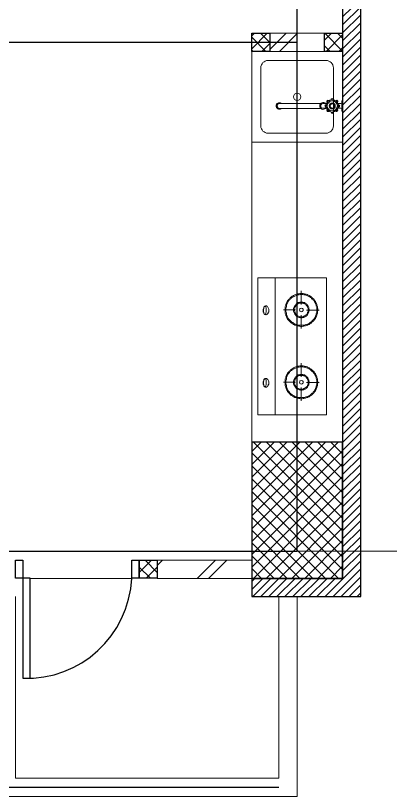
# Model space of a CAD drawing. Header units: millimetres. Extents: x -324 to 75, y -297 to 70.
# Drawn here: x -12.256 to -10.193, y -3.475 to 0.822 of the extents above; entities that cross this region are included whole.
import ezdxf

# ---------------------------------------------------------------- set-up
doc = ezdxf.new("R2010")
doc.units = ezdxf.units.MM
doc.linetypes.add('DASHDOT', pattern=[1, 0.5, -0.25, 0, -0.25])
doc.layers.get('defpoints').update_dxf_attribs({"color": 1})
for name, color, linetype, lineweight in [('ars', 11, 'Continuous', 0), ('KOL', 1, 'Continuous', 30), ('KOLOM', 4, 'Continuous', 9), ('lan', 7, 'Continuous', 15), ('NOT', 7, 'Continuous', 20), ('SANITAIR', 15, 'Continuous', 9), ('tem', 5, 'Continuous', 20)]:
    doc.layers.add(name, color=color, linetype=linetype, lineweight=lineweight)
doc.layers.add('as', color=1, linetype='Continuous', plot=False)
doc.layers.add('Kusen', color=30, linetype='Continuous')

# ---------------------------------------------------------------- blocks, each defined once
blk = doc.blocks.new("k3'")
at = {"layer": 'ars'}
h = blk.add_hatch(dxfattribs=at)
h.set_pattern_fill('_USER', color=256, scale=0.05, angle=45, double=1, pattern_type=0)
h.set_pattern_definition([(45, (0, -4.975), (-0.03535534, 0.03535534), []), (135, (0, -4.975), (-0.03535534, -0.03535534), [])])
h.paths.add_polyline_path([(-0.25, -0.375), (0.25, -0.375), (0.25, 0.375), (-0.25, 0.375)])
at = {"layer": 'KOL'}
blk.add_lwpolyline([(-0.25, -0.375), (0.25, -0.375), (0.25, 0.375), (-0.25, 0.375)], close=True, dxfattribs=at)
blk = doc.blocks.new('K 10.10')
at = {"layer": 'ars'}
h = blk.add_hatch(dxfattribs=at)
h.set_pattern_fill('_USER', color=256, scale=0.05, angle=45, double=1, pattern_type=0)
h.set_pattern_definition([(45, (0, 0), (-0.035355339, 0.035355339), []), (135, (0, 0), (-0.035355339, -0.035355339), [])])
h.paths.add_polyline_path([(1560.5383, 1380.4069), (1560.6383, 1380.4069), (1560.6383, 1380.5069), (1560.5383, 1380.5069)])
at = {"layer": 'KOL'}
blk.add_lwpolyline([(1560.5383, 1380.4069), (1560.6383, 1380.4069), (1560.6383, 1380.5069), (1560.5383, 1380.5069)], close=True, dxfattribs=at)
blk = doc.blocks.new('P.60')
at = {"layer": 'Kusen'}
for points in [[(1472.8348, 997.5354), (1472.8748, 997.5354), (1472.8748, 997.4354), (1472.8348, 997.4354)], [(1473.4748, 997.5354), (1473.5148, 997.5354), (1473.5148, 997.4354), (1473.4748, 997.4354)], [(1472.8748, 996.8854), (1472.9148, 996.8854), (1472.9148, 997.4354), (1472.8748, 997.4354)]]:
    blk.add_lwpolyline(points, close=True, dxfattribs=at)
blk.add_arc((1472.8948, 997.4658), 0.5808, 268.0266, 356.9943, dxfattribs=at)
blk = doc.blocks.new('KRAN DPR ATAS')
for p, q in [((-0.0289, 0), (0.0289, 0)), ((-0.0289, 0), (-0.0289, -0.0021)), ((0.0289, 0), (0.0289, -0.0021)), ((-0.0275, -0.0035), (0.0275, -0.0035)), ((-0.0127, -0.0092), (-0.0127, -0.0252)), ((0.0127, -0.0092), (0.0127, -0.0252)), ((-0.014, -0.1188), (-0.014, -0.3457)), ((-0.0127, -0.0877), (-0.0127, -0.1101)), ((0.0127, -0.0877), (0.0127, -0.1101)), ((0.014, -0.1188), (0.014, -0.3457))]:
    blk.add_line(p, q)
for radius in [0.0338, 0.0279, 0.0166, 0.0138, 0.0123]:
    blk.add_circle((0, -0.0564), radius)
for centre, radius, start, end in [((-0.0239, -0.0326), 0.00706, 39.002, 230.998), ((-0.0222, -0.0342), 0.00706, 58.1189, 211.8811), ((-0.0275, -0.0021), 0.00141, 180, 270), ((-0.0183, -0.0092), 0.00564, 0, 90), ((-0.0009, -0.0214), 0.00884, 254.902, 254.902), ((0, -0.0227), 0.00706, 354.002, 185.998), ((0, -0.025), 0.00706, 13.1189, 166.8811), ((0.0183, -0.0092), 0.00564, 90, 180), ((0.0239, -0.0326), 0.00706, 309.002, 140.998), ((0.0222, -0.0342), 0.00706, 328.1189, 121.8811), ((0.0275, -0.0021), 0.00141, 270, 0), ((-0.0338, -0.0564), 0.00706, 84.002, 275.998), ((-0.0315, -0.0564), 0.00706, 103.1189, 256.8811), ((-0.0239, -0.0803), 0.00706, 129.002, 320.998), ((-0.0222, -0.0787), 0.00706, 148.1189, 301.8811), ((0.0239, -0.0803), 0.00706, 219.002, 50.998), ((0.0222, -0.0787), 0.00706, 238.1189, 31.8811), ((0.0338, -0.0564), 0.00706, 264.002, 95.998), ((0.0315, -0.0564), 0.00706, 283.1189, 76.8811), ((0, -0.1058), 0.0191, 134.711, 45.289), ((0, -0.1058), 0.0134, 198.6717, 270), ((0, -0.0902), 0.00706, 174.002, 5.998), ((0, -0.0879), 0.00706, 193.1189, 346.8811), ((0, -0.1058), 0.0134, 270, 341.3283), ((0, -0.3457), 0.0178, 141.8277, 38.1723), ((0, -0.3484), 0.0178, 175.6641, 4.3359), ((0, -0.3457), 0.014, 180, 0)]:
    blk.add_arc(centre, radius, start, end)
blk = doc.blocks.new('KOMPOR')
for points in [[(0, 0.3765), (0, -0.3765)], [(0.0944, 0.3765), (0, 0.3765)], [(0.3765, 0.3765), (0.0944, 0.3765)], [(0.0944, 0.3765), (0.0944, -0.3765)], [(0.3765, -0.3765), (0.3765, 0.3765)], [(0.2373, 0.3063), (0.2373, 0.2312)], [(0.2385, 0.2906), (0.2337, 0.2906), (0.23, 0.2906), (0.2252, 0.2893), (0.2203, 0.2893), (0.2167, 0.2881), (0.2119, 0.2869), (0.2082, 0.2857), (0.2034, 0.2833), (0.1998, 0.2821), (0.1961, 0.2797), (0.1925, 0.2772), (0.1889, 0.276), (0.1852, 0.2724), (0.1816, 0.27), (0.178, 0.2676), (0.1755, 0.2639), (0.1719, 0.2615), (0.1695, 0.2579), (0.1671, 0.2542), (0.1634, 0.2506), (0.1622, 0.247), (0.1598, 0.2433), (0.1574, 0.2397), (0.1562, 0.2361), (0.1538, 0.2312), (0.1525, 0.2276), (0.1513, 0.2228), (0.1501, 0.2191), (0.1501, 0.2143), (0.1489, 0.2094), (0.1489, 0.2058), (0.1489, 0.201), (0.1489, 0.1961), (0.1489, 0.1913), (0.1501, 0.1864), (0.1501, 0.1828), (0.1513, 0.178), (0.1525, 0.1743), (0.1538, 0.1695), (0.1562, 0.1659), (0.1574, 0.161), (0.1598, 0.1574), (0.1622, 0.1538), (0.1634, 0.1501), (0.1671, 0.1465), (0.1695, 0.1429), (0.1719, 0.1404), (0.1755, 0.1368), (0.178, 0.1344), (0.1816, 0.1308), (0.1852, 0.1283), (0.1889, 0.1259), (0.1925, 0.1235), (0.1961, 0.1211), (0.1998, 0.1199), (0.2034, 0.1174), (0.2082, 0.1162), (0.2119, 0.115), (0.2167, 0.1138), (0.2203, 0.1126), (0.2252, 0.1114), (0.23, 0.1114), (0.2337, 0.1102), (0.2385, 0.1102), (0.2433, 0.1102), (0.2482, 0.1114), (0.253, 0.1114), (0.2567, 0.1126), (0.2615, 0.1138), (0.2651, 0.115), (0.27, 0.1162), (0.2736, 0.1174), (0.2785, 0.1199), (0.2821, 0.1211), (0.2857, 0.1235), (0.2893, 0.1259), (0.293, 0.1283), (0.2966, 0.1308), (0.299, 0.1344), (0.3027, 0.1368), (0.3051, 0.1404), (0.3087, 0.1429), (0.3111, 0.1465), (0.3136, 0.1501), (0.316, 0.1538), (0.3184, 0.1574), (0.3196, 0.161), (0.322, 0.1659), (0.3232, 0.1695), (0.3245, 0.1743), (0.3257, 0.178), (0.3269, 0.1828), (0.3281, 0.1864), (0.3281, 0.1913), (0.3293, 0.1961), (0.3293, 0.201), (0.3293, 0.2058), (0.3281, 0.2094), (0.3281, 0.2143), (0.3269, 0.2191), (0.3257, 0.2228), (0.3245, 0.2276), (0.3232, 0.2312), (0.322, 0.2361), (0.3196, 0.2397), (0.3184, 0.2433), (0.316, 0.247), (0.3136, 0.2506), (0.3111, 0.2542), (0.3087, 0.2579), (0.3051, 0.2615), (0.3027, 0.2639), (0.299, 0.2676), (0.2966, 0.27), (0.293, 0.2724), (0.2893, 0.276), (0.2857, 0.2772), (0.2821, 0.2797), (0.2785, 0.2821), (0.2736, 0.2833), (0.27, 0.2857), (0.2651, 0.2869), (0.2615, 0.2881), (0.2567, 0.2893), (0.253, 0.2893), (0.2482, 0.2906), (0.2433, 0.2906), (0.2385, 0.2906)], [(0.2385, 0.2857), (0.2349, 0.2857), (0.23, 0.2857), (0.2264, 0.2845), (0.2215, 0.2833), (0.2179, 0.2833), (0.2131, 0.2821), (0.2094, 0.2809), (0.2058, 0.2785), (0.2022, 0.2772), (0.1985, 0.2748), (0.1949, 0.2736), (0.1913, 0.2712), (0.1877, 0.2688), (0.1852, 0.2663), (0.1816, 0.2639), (0.1792, 0.2603), (0.1755, 0.2579), (0.1731, 0.2542), (0.1707, 0.2518), (0.1683, 0.2482), (0.1659, 0.2446), (0.1646, 0.2409), (0.1622, 0.2373), (0.161, 0.2337), (0.1586, 0.23), (0.1574, 0.2264), (0.1562, 0.2215), (0.1562, 0.2179), (0.155, 0.2131), (0.1538, 0.2094), (0.1538, 0.2046), (0.1538, 0.201), (0.1538, 0.1961), (0.1538, 0.1925), (0.155, 0.1877), (0.1562, 0.184), (0.1562, 0.1792), (0.1574, 0.1755), (0.1586, 0.1719), (0.161, 0.1671), (0.1622, 0.1634), (0.1646, 0.1598), (0.1659, 0.1562), (0.1683, 0.1525), (0.1707, 0.1501), (0.1731, 0.1465), (0.1755, 0.1441), (0.1792, 0.1404), (0.1816, 0.138), (0.1852, 0.1356), (0.1877, 0.132), (0.1913, 0.1308), (0.1949, 0.1283), (0.1985, 0.1259), (0.2022, 0.1235), (0.2058, 0.1223), (0.2094, 0.1211), (0.2131, 0.1199), (0.2179, 0.1186), (0.2215, 0.1174), (0.2264, 0.1162), (0.23, 0.1162), (0.2349, 0.1162), (0.2385, 0.1162), (0.2433, 0.1162), (0.247, 0.1162), (0.2518, 0.1162), (0.2554, 0.1174), (0.2603, 0.1186), (0.2639, 0.1199), (0.2676, 0.1211), (0.2724, 0.1223), (0.276, 0.1235), (0.2797, 0.1259), (0.2833, 0.1283), (0.2869, 0.1308), (0.2893, 0.132), (0.293, 0.1356), (0.2954, 0.138), (0.299, 0.1404), (0.3015, 0.1441), (0.3039, 0.1465), (0.3075, 0.1501), (0.3087, 0.1525), (0.3111, 0.1562), (0.3136, 0.1598), (0.316, 0.1634), (0.3172, 0.1671), (0.3184, 0.1719), (0.3196, 0.1755), (0.3208, 0.1792), (0.322, 0.184), (0.3232, 0.1877), (0.3232, 0.1925), (0.3232, 0.1961), (0.3232, 0.201), (0.3232, 0.2046), (0.3232, 0.2094), (0.3232, 0.2131), (0.322, 0.2179), (0.3208, 0.2215), (0.3196, 0.2264), (0.3184, 0.23), (0.3172, 0.2337), (0.316, 0.2373), (0.3136, 0.2409), (0.3111, 0.2446), (0.3087, 0.2482), (0.3075, 0.2518), (0.3039, 0.2542), (0.3015, 0.2579), (0.299, 0.2603), (0.2954, 0.2639), (0.293, 0.2663), (0.2893, 0.2688), (0.2869, 0.2712), (0.2833, 0.2736), (0.2797, 0.2748), (0.276, 0.2772), (0.2724, 0.2785), (0.2676, 0.2809), (0.2639, 0.2821), (0.2603, 0.2833), (0.2554, 0.2833), (0.2518, 0.2845), (0.247, 0.2857), (0.2433, 0.2857), (0.2385, 0.2857)], [(0.0436, 0.2228), (0.0472, 0.2228), (0.0496, 0.2215), (0.0533, 0.2191), (0.0545, 0.2155), (0.0557, 0.2119), (0.0581, 0.2094), (0.0593, 0.2046), (0.0593, 0.1998), (0.0593, 0.1949), (0.0593, 0.1901), (0.0569, 0.1864), (0.0557, 0.1828), (0.0533, 0.1792), (0.0508, 0.178), (0.0484, 0.1755), (0.046, 0.1743), (0.0424, 0.1743), (0.04, 0.1755), (0.0375, 0.178), (0.0339, 0.1792), (0.0327, 0.1828), (0.0315, 0.1864), (0.0291, 0.1901), (0.0278, 0.1949), (0.0278, 0.1998), (0.0291, 0.2046), (0.0303, 0.2094), (0.0315, 0.2119), (0.0339, 0.2155), (0.0351, 0.2191), (0.0375, 0.2215), (0.0412, 0.2228), (0.0436, 0.2228)], [(0.0375, 0.2215), (0.04, 0.2215), (0.04, 0.2203), (0.0424, 0.2179), (0.0436, 0.2155), (0.0448, 0.2119), (0.0448, 0.2082), (0.046, 0.2034), (0.046, 0.1998), (0.046, 0.1961), (0.046, 0.1913), (0.0448, 0.1877), (0.0436, 0.184), (0.0436, 0.1816), (0.0412, 0.178), (0.04, 0.1768), (0.0387, 0.1755), (0.0375, 0.1755), (0.0351, 0.1768), (0.0339, 0.178), (0.0327, 0.1816), (0.0315, 0.184), (0.0315, 0.1877), (0.0303, 0.1913), (0.0303, 0.1961), (0.0303, 0.1998), (0.0303, 0.2034), (0.0315, 0.2082), (0.0315, 0.2119), (0.0327, 0.2155), (0.0339, 0.2179), (0.0351, 0.2203), (0.0363, 0.2215), (0.0375, 0.2215)], [(0.2385, 0.2433), (0.2349, 0.2433), (0.23, 0.2433), (0.2264, 0.2421), (0.2215, 0.2409), (0.2179, 0.2385), (0.2143, 0.2361), (0.2119, 0.2337), (0.2082, 0.2312), (0.2058, 0.2276), (0.2034, 0.2252), (0.201, 0.2215), (0.1985, 0.2179), (0.1973, 0.2131), (0.1961, 0.2094), (0.1961, 0.2046), (0.1961, 0.201), (0.1961, 0.1961), (0.1961, 0.1925), (0.1973, 0.1877), (0.1985, 0.184), (0.201, 0.1804), (0.2034, 0.1768), (0.2058, 0.1731), (0.2082, 0.1707), (0.2119, 0.1671), (0.2143, 0.1646), (0.2179, 0.1622), (0.2215, 0.161), (0.2264, 0.1598), (0.23, 0.1586), (0.2349, 0.1574), (0.2385, 0.1574), (0.2433, 0.1574), (0.247, 0.1586), (0.2518, 0.1598), (0.2554, 0.161), (0.2591, 0.1622), (0.2627, 0.1646), (0.2663, 0.1671), (0.2688, 0.1707), (0.2724, 0.1731), (0.2748, 0.1768), (0.2772, 0.1804), (0.2785, 0.184), (0.2797, 0.1877), (0.2809, 0.1925), (0.2821, 0.1961), (0.2821, 0.201), (0.2821, 0.2046), (0.2809, 0.2094), (0.2797, 0.2131), (0.2785, 0.2179), (0.2772, 0.2215), (0.2748, 0.2252), (0.2724, 0.2276), (0.2688, 0.2312), (0.2663, 0.2337), (0.2627, 0.2361), (0.2591, 0.2385), (0.2554, 0.2409), (0.2518, 0.2421), (0.247, 0.2433), (0.2433, 0.2433), (0.2385, 0.2433)], [(0.2385, 0.2385), (0.2349, 0.2385), (0.2312, 0.2373), (0.2276, 0.2373), (0.224, 0.2361), (0.2203, 0.2337), (0.2179, 0.2324), (0.2143, 0.23), (0.2119, 0.2276), (0.2094, 0.2252), (0.207, 0.2215), (0.2058, 0.2191), (0.2034, 0.2155), (0.2022, 0.2119), (0.2022, 0.2082), (0.201, 0.2046), (0.201, 0.201), (0.201, 0.1973), (0.2022, 0.1925), (0.2022, 0.1889), (0.2034, 0.1864), (0.2058, 0.1828), (0.207, 0.1792), (0.2094, 0.1768), (0.2119, 0.1743), (0.2143, 0.1719), (0.2179, 0.1695), (0.2203, 0.1671), (0.224, 0.1659), (0.2276, 0.1646), (0.2312, 0.1634), (0.2349, 0.1634), (0.2385, 0.1622), (0.2421, 0.1634), (0.247, 0.1634), (0.2506, 0.1646), (0.253, 0.1659), (0.2567, 0.1671), (0.2603, 0.1695), (0.2627, 0.1719), (0.2651, 0.1743), (0.2676, 0.1768), (0.27, 0.1792), (0.2724, 0.1828), (0.2736, 0.1864), (0.2748, 0.1889), (0.276, 0.1925), (0.276, 0.1973), (0.2772, 0.201), (0.276, 0.2046), (0.276, 0.2082), (0.2748, 0.2119), (0.2736, 0.2155), (0.2724, 0.2191), (0.27, 0.2215), (0.2676, 0.2252), (0.2651, 0.2276), (0.2627, 0.23), (0.2603, 0.2324), (0.2567, 0.2337), (0.253, 0.2361), (0.2506, 0.2373), (0.247, 0.2373), (0.2421, 0.2385), (0.2385, 0.2385)], [(0.1404, 0.201), (0.207, 0.201)], [(0.2385, 0.2107), (0.2349, 0.2094), (0.2312, 0.2082), (0.23, 0.2046), (0.2288, 0.201), (0.23, 0.1961), (0.2312, 0.1937), (0.2349, 0.1913), (0.2385, 0.1901), (0.2433, 0.1913), (0.2458, 0.1937), (0.2482, 0.1961), (0.2494, 0.201), (0.2482, 0.2046), (0.2458, 0.2082), (0.2433, 0.2094), (0.2385, 0.2107)], [(0.2373, 0.0993), (0.2373, 0.1719)], [(0.3366, 0.1998), (0.2676, 0.1998)], [(0.2385, -0.1077), (0.2337, -0.1077), (0.23, -0.1077), (0.2252, -0.109), (0.2203, -0.109), (0.2167, -0.1102), (0.2119, -0.1114), (0.2082, -0.1126), (0.2034, -0.115), (0.1998, -0.1162), (0.1961, -0.1186), (0.1925, -0.1211), (0.1889, -0.1235), (0.1852, -0.1259), (0.1816, -0.1283), (0.178, -0.1308), (0.1755, -0.1344), (0.1719, -0.1368), (0.1695, -0.1404), (0.1671, -0.1441), (0.1634, -0.1477), (0.1622, -0.1513), (0.1598, -0.155), (0.1574, -0.1586), (0.1562, -0.1622), (0.1538, -0.1671), (0.1525, -0.1707), (0.1513, -0.1755), (0.1501, -0.1792), (0.1501, -0.184), (0.1489, -0.1889), (0.1489, -0.1925), (0.1489, -0.1973), (0.1489, -0.2022), (0.1489, -0.207), (0.1501, -0.2119), (0.1501, -0.2155), (0.1513, -0.2203), (0.1525, -0.224), (0.1538, -0.2288), (0.1562, -0.2324), (0.1574, -0.2373), (0.1598, -0.2409), (0.1622, -0.2446), (0.1634, -0.2482), (0.1671, -0.2518), (0.1695, -0.2554), (0.1719, -0.2579), (0.1755, -0.2615), (0.178, -0.2639), (0.1816, -0.2676), (0.1852, -0.27), (0.1889, -0.2724), (0.1925, -0.2748), (0.1961, -0.2772), (0.1998, -0.2785), (0.2034, -0.2809), (0.2082, -0.2821), (0.2119, -0.2833), (0.2167, -0.2845), (0.2203, -0.2857), (0.2252, -0.2869), (0.23, -0.2869), (0.2337, -0.2881), (0.2385, -0.2881), (0.2433, -0.2881), (0.2482, -0.2869), (0.253, -0.2869), (0.2567, -0.2857), (0.2615, -0.2845), (0.2651, -0.2833), (0.27, -0.2821), (0.2736, -0.2809), (0.2785, -0.2785), (0.2821, -0.2772), (0.2857, -0.2748), (0.2893, -0.2724), (0.293, -0.27), (0.2966, -0.2676), (0.299, -0.2639), (0.3027, -0.2615), (0.3051, -0.2579), (0.3087, -0.2554), (0.3111, -0.2518), (0.3136, -0.2482), (0.316, -0.2446), (0.3184, -0.2409), (0.3196, -0.2373), (0.322, -0.2324), (0.3232, -0.2288), (0.3245, -0.224), (0.3257, -0.2203), (0.3269, -0.2155), (0.3281, -0.2119), (0.3281, -0.207), (0.3293, -0.2022), (0.3293, -0.1973), (0.3293, -0.1925), (0.3281, -0.1889), (0.3281, -0.184), (0.3269, -0.1792), (0.3257, -0.1755), (0.3245, -0.1707), (0.3232, -0.1671), (0.322, -0.1622), (0.3196, -0.1586), (0.3184, -0.155), (0.316, -0.1513), (0.3136, -0.1477), (0.3111, -0.1441), (0.3087, -0.1404), (0.3051, -0.1368), (0.3027, -0.1344), (0.299, -0.1308), (0.2966, -0.1283), (0.293, -0.1259), (0.2893, -0.1235), (0.2857, -0.1211), (0.2821, -0.1186), (0.2785, -0.1162), (0.2736, -0.115), (0.27, -0.1126), (0.2651, -0.1114), (0.2615, -0.1102), (0.2567, -0.109), (0.253, -0.109), (0.2482, -0.1077), (0.2433, -0.1077), (0.2385, -0.1077)], [(0.2385, -0.1126), (0.2349, -0.1126), (0.23, -0.1126), (0.2264, -0.1138), (0.2215, -0.115), (0.2179, -0.115), (0.2131, -0.1162), (0.2094, -0.1174), (0.2058, -0.1199), (0.2022, -0.1211), (0.1985, -0.1235), (0.1949, -0.1247), (0.1913, -0.1271), (0.1877, -0.1295), (0.1852, -0.132), (0.1816, -0.1344), (0.1792, -0.138), (0.1755, -0.1404), (0.1731, -0.1441), (0.1707, -0.1465), (0.1683, -0.1501), (0.1659, -0.1538), (0.1646, -0.1574), (0.1622, -0.161), (0.161, -0.1646), (0.1586, -0.1683), (0.1574, -0.1719), (0.1562, -0.1768), (0.1562, -0.1804), (0.155, -0.1852), (0.1538, -0.1889), (0.1538, -0.1937), (0.1538, -0.1973), (0.1538, -0.2022), (0.1538, -0.2058), (0.155, -0.2107), (0.1562, -0.2143), (0.1562, -0.2191), (0.1574, -0.2228), (0.1586, -0.2264), (0.161, -0.2312), (0.1622, -0.2349), (0.1646, -0.2385), (0.1659, -0.2421), (0.1683, -0.2458), (0.1707, -0.2482), (0.1731, -0.2518), (0.1755, -0.2554), (0.1792, -0.2579), (0.1816, -0.2603), (0.1852, -0.2627), (0.1877, -0.2663), (0.1913, -0.2688), (0.1949, -0.27), (0.1985, -0.2724), (0.2022, -0.2748), (0.2058, -0.276), (0.2094, -0.2772), (0.2131, -0.2785), (0.2179, -0.2797), (0.2215, -0.2809), (0.2264, -0.2821), (0.23, -0.2821), (0.2349, -0.2821), (0.2385, -0.2833), (0.2433, -0.2821), (0.247, -0.2821), (0.2518, -0.2821), (0.2554, -0.2809), (0.2603, -0.2797), (0.2639, -0.2785), (0.2676, -0.2772), (0.2724, -0.276), (0.276, -0.2748), (0.2797, -0.2724), (0.2833, -0.27), (0.2869, -0.2688), (0.2893, -0.2663), (0.293, -0.2627), (0.2954, -0.2603), (0.299, -0.2579), (0.3015, -0.2554), (0.3039, -0.2518), (0.3075, -0.2482), (0.3087, -0.2458), (0.3111, -0.2421), (0.3136, -0.2385), (0.316, -0.2349), (0.3172, -0.2312), (0.3184, -0.2264), (0.3196, -0.2228), (0.3208, -0.2191), (0.322, -0.2143), (0.3232, -0.2107), (0.3232, -0.2058), (0.3232, -0.2022), (0.3232, -0.1973), (0.3232, -0.1937), (0.3232, -0.1889), (0.3232, -0.1852), (0.322, -0.1804), (0.3208, -0.1768), (0.3196, -0.1719), (0.3184, -0.1683), (0.3172, -0.1646), (0.316, -0.161), (0.3136, -0.1574), (0.3111, -0.1538), (0.3087, -0.1501), (0.3075, -0.1465), (0.3039, -0.1441), (0.3015, -0.1404), (0.299, -0.138), (0.2954, -0.1344), (0.293, -0.132), (0.2893, -0.1295), (0.2869, -0.1271), (0.2833, -0.1247), (0.2797, -0.1235), (0.276, -0.1211), (0.2724, -0.1199), (0.2676, -0.1174), (0.2639, -0.1162), (0.2603, -0.115), (0.2554, -0.115), (0.2518, -0.1138), (0.247, -0.1126), (0.2433, -0.1126), (0.2385, -0.1126)], [(0.2373, -0.0932), (0.2373, -0.1671)], [(0.2385, -0.155), (0.2349, -0.155), (0.23, -0.155), (0.2264, -0.1562), (0.2215, -0.1574), (0.2179, -0.1598), (0.2143, -0.1622), (0.2119, -0.1646), (0.2082, -0.1671), (0.2058, -0.1707), (0.2034, -0.1731), (0.201, -0.1768), (0.1985, -0.1804), (0.1973, -0.1852), (0.1961, -0.1889), (0.1961, -0.1937), (0.1961, -0.1973), (0.1961, -0.2022), (0.1961, -0.207), (0.1973, -0.2107), (0.1985, -0.2143), (0.201, -0.2179), (0.2034, -0.2215), (0.2058, -0.2252), (0.2082, -0.2288), (0.2119, -0.2312), (0.2143, -0.2337), (0.2179, -0.2361), (0.2215, -0.2373), (0.2264, -0.2385), (0.23, -0.2397), (0.2349, -0.2409), (0.2385, -0.2409), (0.2433, -0.2409), (0.247, -0.2397), (0.2518, -0.2385), (0.2554, -0.2373), (0.2591, -0.2361), (0.2627, -0.2337), (0.2663, -0.2312), (0.2688, -0.2288), (0.2724, -0.2252), (0.2748, -0.2215), (0.2772, -0.2179), (0.2785, -0.2143), (0.2797, -0.2107), (0.2809, -0.207), (0.2821, -0.2022), (0.2821, -0.1973), (0.2821, -0.1937), (0.2809, -0.1889), (0.2797, -0.1852), (0.2785, -0.1804), (0.2772, -0.1768), (0.2748, -0.1731), (0.2724, -0.1707), (0.2688, -0.1671), (0.2663, -0.1646), (0.2627, -0.1622), (0.2591, -0.1598), (0.2554, -0.1574), (0.2518, -0.1562), (0.247, -0.155), (0.2433, -0.155), (0.2385, -0.155)], [(0.2385, -0.1598), (0.2349, -0.1598), (0.2312, -0.161), (0.2276, -0.161), (0.224, -0.1622), (0.2203, -0.1646), (0.2179, -0.1659), (0.2143, -0.1683), (0.2119, -0.1707), (0.2094, -0.1731), (0.207, -0.1768), (0.2058, -0.1792), (0.2034, -0.1828), (0.2022, -0.1864), (0.2022, -0.1901), (0.201, -0.1937), (0.201, -0.1973), (0.201, -0.2022), (0.2022, -0.2058), (0.2022, -0.2094), (0.2034, -0.2131), (0.2058, -0.2155), (0.207, -0.2191), (0.2094, -0.2215), (0.2119, -0.224), (0.2143, -0.2264), (0.2179, -0.2288), (0.2203, -0.2312), (0.224, -0.2324), (0.2276, -0.2337), (0.2312, -0.2349), (0.2349, -0.2349), (0.2385, -0.2361), (0.2421, -0.2349), (0.247, -0.2349), (0.2506, -0.2337), (0.253, -0.2324), (0.2567, -0.2312), (0.2603, -0.2288), (0.2627, -0.2264), (0.2651, -0.224), (0.2676, -0.2215), (0.27, -0.2191), (0.2724, -0.2155), (0.2736, -0.2131), (0.2748, -0.2094), (0.276, -0.2058), (0.276, -0.2022), (0.2772, -0.1973), (0.276, -0.1937), (0.276, -0.1901), (0.2748, -0.1864), (0.2736, -0.1828), (0.2724, -0.1792), (0.27, -0.1768), (0.2676, -0.1731), (0.2651, -0.1707), (0.2627, -0.1683), (0.2603, -0.1659), (0.2567, -0.1646), (0.253, -0.1622), (0.2506, -0.161), (0.247, -0.161), (0.2421, -0.1598), (0.2385, -0.1598)], [(0.0436, -0.1768), (0.0472, -0.1768), (0.0496, -0.178), (0.0533, -0.1804), (0.0545, -0.1828), (0.0557, -0.1864), (0.0581, -0.1901), (0.0593, -0.1949), (0.0593, -0.1985), (0.0593, -0.2034), (0.0593, -0.2082), (0.0569, -0.2119), (0.0557, -0.2167), (0.0533, -0.2191), (0.0508, -0.2215), (0.0484, -0.224), (0.046, -0.224), (0.0424, -0.224), (0.04, -0.224), (0.0375, -0.2215), (0.0339, -0.2191), (0.0327, -0.2167), (0.0315, -0.2119), (0.0291, -0.2082), (0.0278, -0.2034), (0.0278, -0.1985), (0.0291, -0.1949), (0.0303, -0.1901), (0.0315, -0.1864), (0.0339, -0.1828), (0.0351, -0.1804), (0.0375, -0.178), (0.0412, -0.1768), (0.0436, -0.1768)], [(0.0375, -0.1768), (0.04, -0.178), (0.04, -0.1792), (0.0424, -0.1804), (0.0436, -0.1828), (0.0448, -0.1864), (0.0448, -0.1901), (0.046, -0.1949), (0.046, -0.1985), (0.046, -0.2034), (0.046, -0.2082), (0.0448, -0.2107), (0.0436, -0.2155), (0.0436, -0.2179), (0.0412, -0.2203), (0.04, -0.2228), (0.0387, -0.2228), (0.0375, -0.2228), (0.0351, -0.2228), (0.0339, -0.2203), (0.0327, -0.2179), (0.0315, -0.2155), (0.0315, -0.2107), (0.0303, -0.2082), (0.0303, -0.2034), (0.0303, -0.1985), (0.0303, -0.1949), (0.0315, -0.1901), (0.0315, -0.1864), (0.0327, -0.1828), (0.0339, -0.1804), (0.0351, -0.1792), (0.0363, -0.178), (0.0375, -0.1768)], [(0.1404, -0.1973), (0.207, -0.1973)], [(0.2385, -0.1877), (0.2349, -0.1889), (0.2312, -0.1901), (0.23, -0.1937), (0.2288, -0.1973), (0.23, -0.2022), (0.2312, -0.2046), (0.2349, -0.207), (0.2385, -0.2082), (0.2433, -0.207), (0.2458, -0.2046), (0.2482, -0.2022), (0.2494, -0.1973), (0.2482, -0.1937), (0.2458, -0.1901), (0.2433, -0.1889), (0.2385, -0.1877)], [(0.3366, -0.1985), (0.2676, -0.1985)], [(0.2373, -0.299), (0.2373, -0.2264)], [(0.0944, -0.3765), (0, -0.3765)], [(0.0944, -0.3765), (0.3765, -0.3765)]]:
    blk.add_lwpolyline(points)
blk = doc.blocks.new('A-2')
at = {"layer": 'ars'}
h = blk.add_hatch(dxfattribs=at)
h.set_pattern_fill('ANSI31', color=256, scale=0.25, angle=180, style=0)
h.set_pattern_definition([(45, (42.26, 5.669545), (-0.02209709, 0.02209709), [])])
h.paths.add_polyline_path([(41.66, -0.1305), (42.16, -0.1305), (42.26, -0.1305), (42.26, 5.6695), (42.16, 5.6695), (42.16, -0.0305), (41.66, -0.0305)])
h = blk.add_hatch(dxfattribs=at)
h.set_pattern_fill('TEMBOK', color=256, scale=0.25)
h.set_pattern_definition([(45, (79.2238, -0.8551), (-0.1767767, 0.1767767), []), (45, (79.2863, -0.8551), (-0.1767767, 0.1767767), [])])
h.paths.add_polyline_path([(41.76, 2.9695), (42.06, 2.9695), (42.06, 2.8695), (41.76, 2.8695)])
h = blk.add_hatch(dxfattribs=at)
h.set_pattern_fill('TEMBOK', color=256, scale=0.25)
h.set_pattern_definition([(45, (82.7228, -3.7551), (-0.1767767, 0.1767767), []), (45, (82.7853, -3.7551), (-0.1767767, 0.1767767), [])])
h.paths.add_polyline_path([(41.66, 0.0695), (41.14, 0.0695), (41.14, -0.0305), (41.66, -0.0305)])
at = {"layer": 'as'}
for p, q in [((41.91, 0.1195), (41.91, 13.2195)), ((35.71, 2.9195), (41.91, 2.9195)), ((-32.49, 0.1195), (41.91, 0.1195)), ((40.31, -1.1805), (41.81, -1.1805))]:
    blk.add_line(p, q, dxfattribs=at)
at = {"layer": 'KOL'}
blk.add_lwpolyline([(41.66, -0.1305), (42.16, -0.1305), (42.26, -0.1305), (42.26, 5.6695), (42.16, 5.6695), (42.16, -0.0305), (41.66, -0.0305), (41.66, -0.1305)], dxfattribs=at)
at = {"layer": 'lan'}
for p, q in [((40.44, -0.0305), (41, -0.0305)), ((40.36, -0.1305), (40.36, -1.1305)), ((41.81, -0.1305), (41.81, -1.1305)), ((41.91, -0.1305), (41.91, -1.2305)), ((40.36, -1.1305), (41.81, -1.1305)), ((40.26, -1.2305), (41.91, -1.2305))]:
    blk.add_line(p, q, dxfattribs=at)
at = {"layer": 'SANITAIR'}
blk.add_lwpolyline([(41.66, 2.8695), (42.16, 2.8695), (42.16, 2.3695), (41.66, 2.3695)], close=True, dxfattribs=at)
blk.add_lwpolyline([(42.0699, 2.4195), (41.7499, 2.4195, -0.414214), (41.7099, 2.4595), (41.7099, 2.7795, -0.414214), (41.7499, 2.8195), (42.0699, 2.8195, -0.414214), (42.1099, 2.7795), (42.1099, 2.4595, -0.414214)], format="xyb", close=True, dxfattribs=at)
blk.add_circle((41.9099, 2.6195), 0.02, dxfattribs=at)
at = {"layer": 'tem'}
blk.add_line((41.66, 2.8695), (41.66, 0.7195), dxfattribs=at)
for points in [[(42.06, 2.8695), (41.76, 2.8695), (41.76, 2.9695), (42.06, 2.9695)], [(41.14, 0.0695), (41.66, 0.0695), (41.66, -0.0305), (41.14, -0.0305)]]:
    blk.add_lwpolyline(points, close=True, dxfattribs=at)
at = {"layer": 'KOL'}
blk.add_blockref("k3'", (41.91, 0.3445), dxfattribs=at)
at = {"layer": 'KOLOM', "extrusion": (0, 0, -1), "zscale": -1}
for p in [(-1602.2983, -1377.5373), (-1602.6983, -1377.5373), (-1601.6783, -1380.4373)]:
    blk.add_blockref('K 10.10', p, dxfattribs=at)
at = {"layer": 'Kusen'}
blk.add_blockref('P.60', (-1432.4748, -997.4658), dxfattribs=at)
at = {"layer": 'SANITAIR', "extrusion": (0, 0, -1), "xscale": -1, "zscale": -1, "rotation": 90}
blk.add_blockref('KRAN DPR ATAS', (-42.1599, 2.5695), dxfattribs=at)
at = {"layer": 'SANITAIR'}
blk.add_blockref('KOMPOR', (41.6944, 1.2461), dxfattribs=at)

msp = doc.modelspace()

# ---------------------------------------------------------------- linework, layer by layer
at = {"layer": 'NOT', "linetype": 'DASHDOT', "ltscale": 3}
msp.add_line((-6.6362, -2.1246), (-18.9634, -2.1246), dxfattribs=at)

# ---------------------------------------------------------------- block references
at = {"layer": 'defpoints'}
msp.add_blockref('A-2', (-52.6163, -2.2441), dxfattribs=at)

doc.saveas('drawing.dxf')
